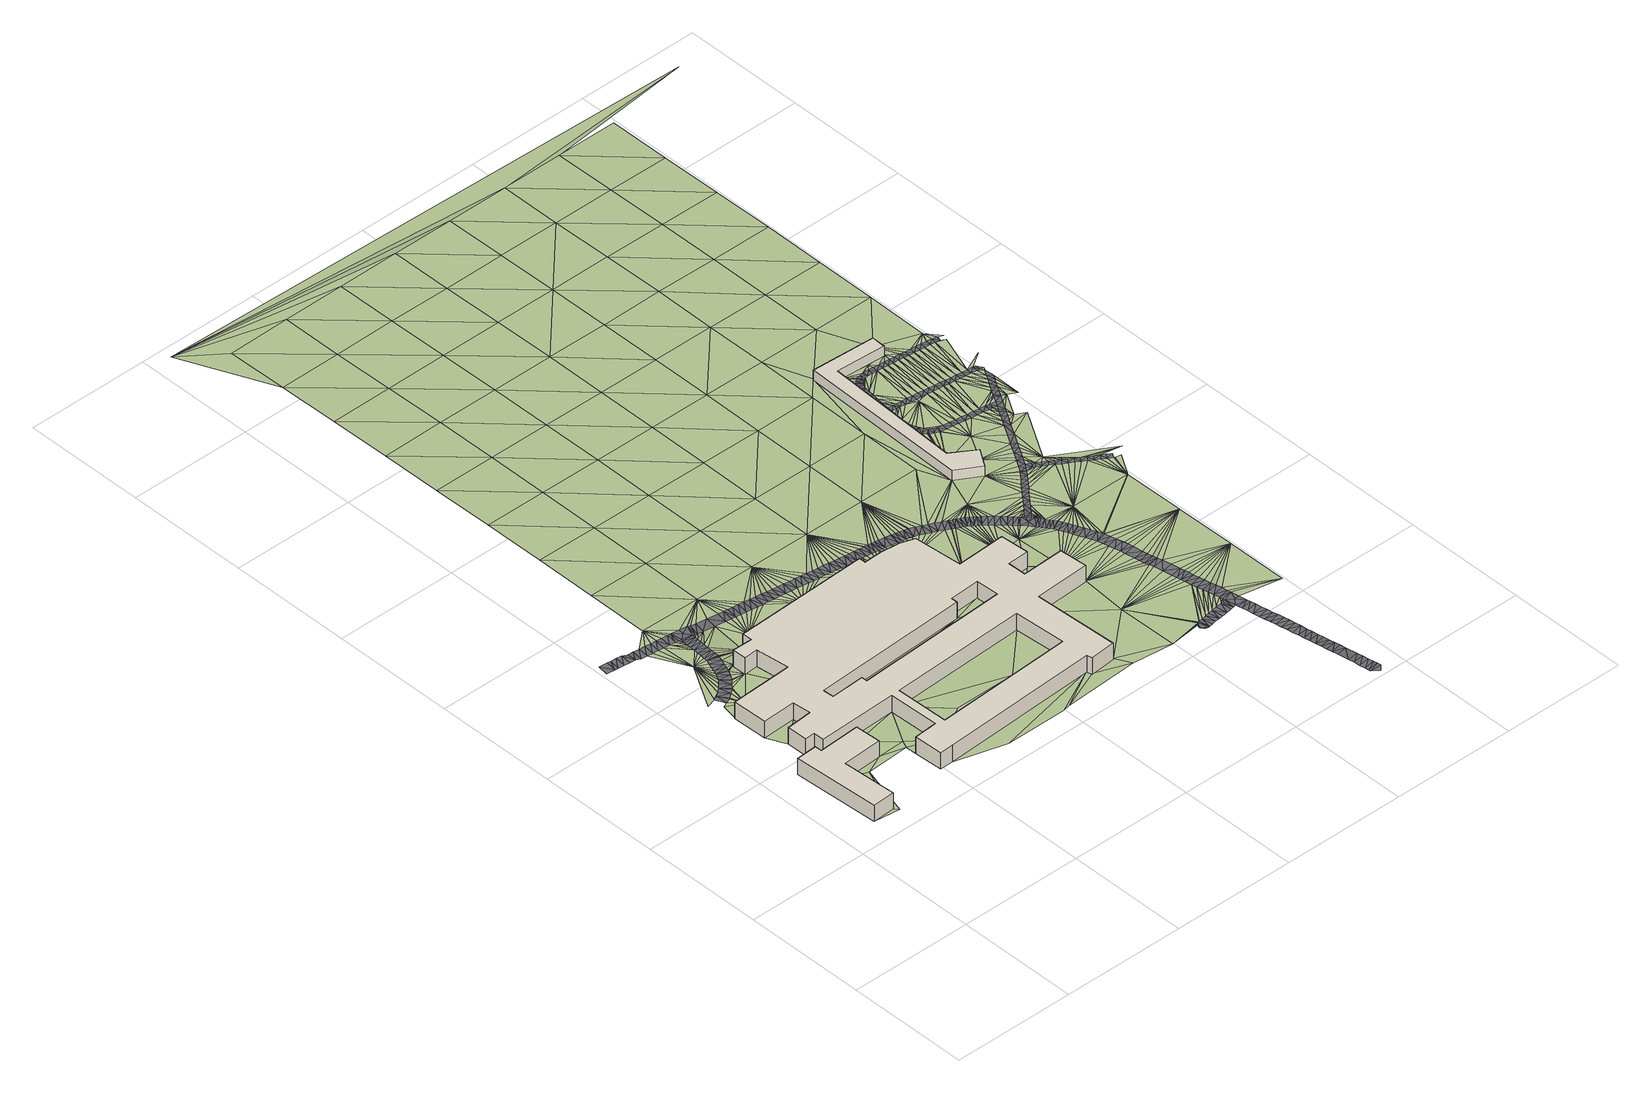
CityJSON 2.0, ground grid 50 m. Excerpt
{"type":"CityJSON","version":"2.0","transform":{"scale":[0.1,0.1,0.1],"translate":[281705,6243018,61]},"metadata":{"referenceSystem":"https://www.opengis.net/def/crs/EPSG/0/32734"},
"CityObjects":{
"building1":{"type":"Building","attributes":{"osm_building":"university","osm_building:levels":"2","osm_building:part":"yes","osm_address":"Bellville 7530 Cape Town","plus_code":"4FRW3J9Q+XCM","ground_height":62.03,"building_height":6.9,"roof_height":68.93},"geometry":[{"type":"Solid","lod":"1","boundaries":[[[[0,1,2,3]],[[1,4,5,2]],[[4,6,7,5]],[[6,8,9,7]],[[8,10,11,9]],[[10,12,13,11]],[[12,14,15,13]],[[14,0,3,15]],[[3,2,5,7,9,11,13,15]],[[14,12,10,8,6,4,1,0]]]]}]},
"building2":{"type":"Building","attributes":{"osm_building":"university","osm_building:levels":"2","osm_type":"multipolygon","osm_address":"Old Science Building Bellville 7530 Cape Town","plus_code":"4FRW3JCQ+4V8","ground_height":62.3,"building_height":6.9,"roof_height":69.2},"geometry":[{"type":"Solid","lod":"1","boundaries":[[[[16,17,18,19]],[[17,20,21,18]],[[20,22,23,21]],[[22,24,25,23]],[[24,26,27,25]],[[26,28,29,27]],[[28,30,31,29]],[[30,32,33,31]],[[32,34,35,33]],[[34,36,37,35]],[[36,38,39,37]],[[38,40,41,39]],[[40,42,43,41]],[[42,44,45,43]],[[44,46,47,45]],[[46,48,49,47]],[[48,50,51,49]],[[50,52,53,51]],[[52,54,55,53]],[[54,56,57,55]],[[56,58,59,57]],[[58,60,61,59]],[[60,62,63,61]],[[62,64,65,63]],[[64,66,67,65]],[[66,68,69,67]],[[68,70,71,69]],[[70,72,73,71]],[[72,74,75,73]],[[74,76,77,75]],[[76,78,79,77]],[[78,80,81,79]],[[80,82,83,81]],[[82,84,85,83]],[[84,86,87,85]],[[86,88,89,87]],[[88,16,19,89]],[[90,91,92,93]],[[91,94,95,92]],[[94,96,97,95]],[[96,90,93,97]],[[98,99,100,101]],[[99,102,103,100]],[[102,104,105,103]],[[104,106,107,105]],[[106,108,109,107]],[[108,110,111,109]],[[110,112,113,111]],[[112,98,101,113]],[[19,18,21,23,25,27,29,31,33,35,37,39,41,43,45,47,49,51,53,55,57,59,61,63,65,67,69,71,73,75,77,79,81,83,85,87,89],[93,92,95,97],[101,100,103,105,107,109,111,113]],[[88,86,84,82,80,78,76,74,72,70,68,66,64,62,60,58,56,54,52,50,48,46,44,42,40,38,36,34,32,30,28,26,24,22,20,17,16],[96,94,91,90],[112,110,108,106,104,102,99,98]]]]}]},
"building3":{"type":"Building","attributes":{"osm_building":"yes","osm_building:levels":"1","plus_code":"4FRW3JCR+F24","ground_height":62.58,"building_height":4.1,"roof_height":66.68},"geometry":[{"type":"Solid","lod":"1","boundaries":[[[[114,115,116,117]],[[115,118,119,116]],[[118,120,121,119]],[[120,122,123,121]],[[122,124,125,123]],[[124,126,127,125]],[[126,128,129,127]],[[128,114,117,129]],[[117,116,119,121,123,125,127,129]],[[128,126,124,122,120,118,115,114]]]]}]},
"terrain1":{"type":"TINRelief","geometry":[{"type":"CompositeSurface","lod":"1","boundaries":[[[4,1,130]],[[131,4,130]],[[131,6,4]],[[82,14,12]],[[78,14,82]],[[82,132,78]],[[133,6,131]],[[12,134,82]],[[72,70,76]],[[135,136,137]],[[138,72,76]],[[136,135,139]],[[140,141,142]],[[143,144,140]],[[139,135,145]],[[133,131,146]],[[145,135,147]],[[135,148,147]],[[148,135,149]],[[143,140,142]],[[149,135,150]],[[135,151,150]],[[137,152,135]],[[151,135,153]],[[134,133,154]],[[143,142,155]],[[82,134,84]],[[143,155,156]],[[133,146,154]],[[157,143,156]],[[143,158,159]],[[153,135,160]],[[157,161,143]],[[162,158,143]],[[163,143,161]],[[164,153,160]],[[163,165,143]],[[165,166,143]],[[162,143,167]],[[143,166,168]],[[169,164,160]],[[170,171,172]],[[143,168,173]],[[146,88,86]],[[174,169,160]],[[160,135,152]],[[174,160,175]],[[143,173,176]],[[177,175,160]],[[84,134,154]],[[170,178,171]],[[143,176,179]],[[143,180,167]],[[154,146,86]],[[181,143,179]],[[182,177,160]],[[183,143,181]],[[180,143,183]],[[178,184,171]],[[185,182,186]],[[185,186,187]],[[188,167,180]],[[187,186,189]],[[186,182,160]],[[189,186,190]],[[184,191,171]],[[192,188,180]],[[193,190,186]],[[194,188,195]],[[192,195,188]],[[191,196,171]],[[154,86,84]],[[197,198,199]],[[200,194,201]],[[195,201,194]],[[202,160,152]],[[203,171,196]],[[201,204,200]],[[205,200,204]],[[205,206,200]],[[203,207,171]],[[208,193,186]],[[208,209,193]],[[209,208,210]],[[210,208,211]],[[208,212,211]],[[208,213,212]],[[214,213,208]],[[214,208,215]],[[186,216,208]],[[217,218,219]],[[220,221,222]],[[220,223,224]],[[222,221,225]],[[223,218,217]],[[221,220,224]],[[215,226,219]],[[224,223,217]],[[215,208,226]],[[217,219,226]],[[171,207,227]],[[227,228,171]],[[229,230,231]],[[227,207,232]],[[233,226,208]],[[234,227,232]],[[234,235,227]],[[226,233,236]],[[237,238,228]],[[227,235,239]],[[233,240,236]],[[240,233,241]],[[239,242,227]],[[227,237,228]],[[243,17,244]],[[241,233,245]],[[231,230,246]],[[233,208,247]],[[248,198,197]],[[242,249,227]],[[245,233,250]],[[249,251,227]],[[229,231,246]],[[252,250,233]],[[253,238,254]],[[255,227,251]],[[233,256,252]],[[197,257,248]],[[258,227,255]],[[233,259,256]],[[227,258,260]],[[237,254,238]],[[247,259,233]],[[261,262,253]],[[260,263,227]],[[237,227,263]],[[244,264,243]],[[254,261,253]],[[246,230,265]],[[266,259,247]],[[263,260,267]],[[268,247,208]],[[269,266,247]],[[263,267,270]],[[246,271,229]],[[272,273,262]],[[247,274,269]],[[263,270,275]],[[247,276,274]],[[275,277,263]],[[278,254,237]],[[247,279,276]],[[272,262,261]],[[263,277,280]],[[247,281,279]],[[282,243,264]],[[263,280,283]],[[237,263,278]],[[247,284,281]],[[283,285,263]],[[257,286,248]],[[247,287,284]],[[288,273,289]],[[263,285,290]],[[247,291,287]],[[292,263,290]],[[261,254,293]],[[247,294,291]],[[289,273,272]],[[292,295,263]],[[296,243,282]],[[297,298,299]],[[295,300,263]],[[254,278,293]],[[294,247,268]],[[301,298,288]],[[296,282,302]],[[246,265,271]],[[272,261,303]],[[301,288,289]],[[300,304,263]],[[305,294,268]],[[278,263,304]],[[303,261,293]],[[268,306,305]],[[304,300,307]],[[308,299,298]],[[268,309,306]],[[299,310,297]],[[311,309,268]],[[307,312,304]],[[272,313,289]],[[311,268,314]],[[312,315,304]],[[316,268,317]],[[308,298,301]],[[318,311,314]],[[319,248,320]],[[321,296,302]],[[268,316,314]],[[304,315,322]],[[318,314,323]],[[278,324,293]],[[325,323,314]],[[313,272,303]],[[326,304,322]],[[327,325,314]],[[328,314,316]],[[286,320,248]],[[304,326,329]],[[327,314,328]],[[324,278,304]],[[328,316,330]],[[304,329,331]],[[332,304,331]],[[301,289,333]],[[328,330,334]],[[310,299,308]],[[332,335,304]],[[330,336,334]],[[303,293,337]],[[335,338,304]],[[302,339,321]],[[340,336,330]],[[333,289,313]],[[338,341,304]],[[330,342,340]],[[342,330,343]],[[304,341,344]],[[345,304,344]],[[324,337,293]],[[342,343,346]],[[308,301,347]],[[310,348,297]],[[321,349,350]],[[343,351,346]],[[343,352,351]],[[313,303,353]],[[354,355,356]],[[349,321,339]],[[356,357,343]],[[352,343,357]],[[301,333,347]],[[345,358,304]],[[303,337,353]],[[356,359,357]],[[345,360,358]],[[359,356,361]],[[362,324,304]],[[310,308,363]],[[358,360,364]],[[354,365,355]],[[366,367,368]],[[361,356,369]],[[364,370,358]],[[358,370,371]],[[355,372,356]],[[373,369,356]],[[368,358,371]],[[313,374,333]],[[375,361,369]],[[376,377,378]],[[363,308,347]],[[356,379,373]],[[350,349,380]],[[358,368,367]],[[369,381,375]],[[379,356,382]],[[369,373,381]],[[358,367,383]],[[304,358,362]],[[313,353,374]],[[384,382,356]],[[385,349,339]],[[386,358,383]],[[356,372,384]],[[387,358,386]],[[337,324,388]],[[339,389,390]],[[390,391,339]],[[391,392,339]],[[393,372,355]],[[339,392,385]],[[358,387,394]],[[355,365,395]],[[378,377,396]],[[397,393,355]],[[358,394,398]],[[358,398,399]],[[395,397,355]],[[348,400,297]],[[399,401,358]],[[347,333,402]],[[401,403,358]],[[349,385,404]],[[349,404,405]],[[363,348,310]],[[406,349,405]],[[406,407,349]],[[378,396,408]],[[337,388,353]],[[324,362,388]],[[402,333,374]],[[365,408,409]],[[410,395,365]],[[410,365,411]],[[409,408,396]],[[412,411,365]],[[407,413,349]],[[365,414,412]],[[380,349,415]],[[363,347,416]],[[417,414,365]],[[365,418,417]],[[412,419,411]],[[365,420,418]],[[421,413,407]],[[409,422,365]],[[403,423,358]],[[365,422,420]],[[424,374,353]],[[425,413,421]],[[423,403,426]],[[416,347,402]],[[427,428,429]],[[430,425,431]],[[432,396,380]],[[433,426,434]],[[427,429,435]],[[436,433,434]],[[437,438,431]],[[349,413,439]],[[349,439,440]],[[435,441,427]],[[349,440,442]],[[428,433,436]],[[442,443,349]],[[349,443,444]],[[424,353,388]],[[444,445,349]],[[441,446,427]],[[437,447,448]],[[409,449,422]],[[450,409,396]],[[445,451,349]],[[349,451,415]],[[446,452,427]],[[453,449,409]],[[452,454,427]],[[455,427,454]],[[447,456,457]],[[458,362,358]],[[453,409,459]],[[427,455,460]],[[461,348,363]],[[430,413,425]],[[409,462,459]],[[427,460,463]],[[431,438,430]],[[462,409,464]],[[427,463,465]],[[400,466,297]],[[380,415,467]],[[437,448,438]],[[468,456,469]],[[467,470,380]],[[409,471,464]],[[427,465,472]],[[470,473,380]],[[447,457,448]],[[427,472,474]],[[473,475,380]],[[476,380,475]],[[409,477,471]],[[427,474,478]],[[476,479,380]],[[457,456,468]],[[479,432,380]],[[450,396,480]],[[481,469,482]],[[483,402,374]],[[484,480,396]],[[433,428,427]],[[409,485,477]],[[396,486,484]],[[409,487,485]],[[396,488,486]],[[427,478,489]],[[481,468,469]],[[396,490,488]],[[491,487,409]],[[492,490,396]],[[481,482,493]],[[432,494,396]],[[396,495,492]],[[396,494,495]],[[409,496,491]],[[363,416,461]],[[496,409,450]],[[433,423,426]],[[358,423,458]],[[424,483,374]],[[362,497,388]],[[498,496,450]],[[499,489,500]],[[501,500,502]],[[503,504,505]],[[506,507,508]],[[509,508,510]],[[502,503,501]],[[506,511,507]],[[512,427,489]],[[513,514,515]],[[509,505,504]],[[510,508,507]],[[510,505,509]],[[516,517,518]],[[517,519,518]],[[501,503,505]],[[520,518,519]],[[521,520,519]],[[522,523,524]],[[348,461,400]],[[500,501,499]],[[525,521,526]],[[525,526,527]],[[521,525,520]],[[499,512,489]],[[427,528,433]],[[497,424,388]],[[529,416,402]],[[530,525,527]],[[362,458,497]],[[483,531,402]],[[515,514,532]],[[512,533,427]],[[534,515,532]],[[535,536,537]],[[537,538,535]],[[539,534,532]],[[540,538,537]],[[458,423,433]],[[541,542,527]],[[427,533,528]],[[541,543,542]],[[543,544,542]],[[544,545,542]],[[546,542,545]],[[546,547,542]],[[542,547,548]],[[542,548,549]],[[542,530,527]],[[549,550,542]],[[550,551,542]],[[551,552,542]],[[542,552,553]],[[553,554,542]],[[555,539,556]],[[554,557,542]],[[558,555,556]],[[556,559,558]],[[556,560,559]],[[561,560,556]],[[524,561,556]],[[524,556,522]],[[416,529,461]],[[562,530,542]],[[563,522,556]],[[466,564,297]],[[565,563,556]],[[556,566,565]],[[402,531,529]],[[562,542,567]],[[567,542,568]],[[569,528,533]],[[570,571,566]],[[572,571,570]],[[573,572,570]],[[570,574,573]],[[539,532,556]],[[575,568,542]],[[576,528,569]],[[574,570,577]],[[577,570,536]],[[537,536,570]],[[570,540,537]],[[570,578,540]],[[570,579,578]],[[570,580,579]],[[581,458,433]],[[582,483,424]],[[528,576,583]],[[424,497,584]],[[583,585,528]],[[557,580,586]],[[400,461,587]],[[585,588,528]],[[588,589,528]],[[590,591,592]],[[590,593,591]],[[590,592,594]],[[590,595,593]],[[590,594,596]],[[590,596,597]],[[590,597,598]],[[598,599,590]],[[600,590,599]],[[595,590,601]],[[590,602,601]],[[603,528,589]],[[590,604,602]],[[590,605,604]],[[605,590,606]],[[607,606,590]],[[608,607,590]],[[120,528,609]],[[497,458,581]],[[566,556,570]],[[610,575,542]],[[557,586,542]],[[483,582,531]],[[590,611,608]],[[612,590,120]],[[609,528,603]],[[613,575,610]],[[424,584,582]],[[529,587,461]],[[614,611,590]],[[614,590,615]],[[616,617,613]],[[599,618,600]],[[600,619,590]],[[600,620,621]],[[622,617,623]],[[590,612,615]],[[624,625,622]],[[626,625,627]],[[628,626,627]],[[629,630,631]],[[120,609,632]],[[633,634,635]],[[624,627,625]],[[584,497,581]],[[623,624,622]],[[636,637,638]],[[617,616,623]],[[631,639,640]],[[641,120,632]],[[621,619,600]],[[610,616,613]],[[542,642,610]],[[580,570,586]],[[621,643,619]],[[641,644,120]],[[636,619,643]],[[645,642,542]],[[631,640,646]],[[647,648,649]],[[612,650,615]],[[635,651,652]],[[612,653,650]],[[652,654,655]],[[638,619,636]],[[656,612,120]],[[649,648,657]],[[531,658,529]],[[659,655,654]],[[542,660,645]],[[661,646,640]],[[656,120,644]],[[612,662,653]],[[657,663,649]],[[638,664,619]],[[665,629,666]],[[665,666,634]],[[631,666,629]],[[587,466,400]],[[654,652,651]],[[635,634,666]],[[664,667,619]],[[542,668,660]],[[669,670,671]],[[672,619,667]],[[635,673,651]],[[663,657,674]],[[675,671,670]],[[612,676,662]],[[668,542,677]],[[619,672,678]],[[674,657,679]],[[666,631,646]],[[680,675,670]],[[663,674,681]],[[682,619,678]],[[683,675,680]],[[677,542,586]],[[679,684,674]],[[531,582,658]],[[682,685,619]],[[686,676,612]],[[685,687,619]],[[619,687,688]],[[619,688,689]],[[673,635,666]],[[690,681,674]],[[689,691,619]],[[692,693,683]],[[692,683,680]],[[674,684,694]],[[695,619,691]],[[619,695,696]],[[666,646,697]],[[686,612,698]],[[619,696,699]],[[700,612,656]],[[701,619,699]],[[694,702,674]],[[703,619,701]],[[690,674,704]],[[705,619,703]],[[706,619,705]],[[707,619,706]],[[692,708,693]],[[709,674,702]],[[710,619,707]],[[697,711,666]],[[712,698,612]],[[713,714,715]],[[710,716,619]],[[716,717,619]],[[718,719,720]],[[721,673,666]],[[722,619,717]],[[674,723,704]],[[724,619,722]],[[674,709,725]],[[714,718,715]],[[726,612,700]],[[727,619,724]],[[581,728,584]],[[729,713,693]],[[714,719,718]],[[726,712,612]],[[725,730,674]],[[731,721,666]],[[727,732,619]],[[733,719,714]],[[708,729,693]],[[734,714,713]],[[666,711,735]],[[582,584,728]],[[736,735,711]],[[737,587,529]],[[666,738,731]],[[529,658,739]],[[732,740,619]],[[734,713,729]],[[741,677,586]],[[742,729,708]],[[738,666,735]],[[743,714,734]],[[744,712,726]],[[745,736,746]],[[586,747,741]],[[723,674,748]],[[674,730,749]],[[736,745,735]],[[744,726,750]],[[586,751,747]],[[732,752,740]],[[752,753,740]],[[753,754,740]],[[742,755,756]],[[744,750,757]],[[758,740,754]],[[586,759,751]],[[729,742,756]],[[586,760,759]],[[740,761,619]],[[587,737,466]],[[586,762,760]],[[763,762,586]],[[746,764,765]],[[746,766,745]],[[767,757,750]],[[768,749,730]],[[529,739,737]],[[723,748,769]],[[586,770,763]],[[771,755,772]],[[740,758,773]],[[757,767,774]],[[775,776,769]],[[768,777,749]],[[766,746,765]],[[771,756,755]],[[728,581,778]],[[773,779,740]],[[774,767,780]],[[658,582,781]],[[782,783,764]],[[749,777,784]],[[775,785,776]],[[786,772,787]],[[780,788,774]],[[789,788,780]],[[775,769,748]],[[765,764,783]],[[771,772,786]],[[775,790,785]],[[791,788,789]],[[740,779,761]],[[297,564,792]],[[790,775,793]],[[787,794,795]],[[796,782,797]],[[582,728,781]],[[798,799,797]],[[786,787,795]],[[783,782,800]],[[761,779,801]],[[802,803,798]],[[794,804,805]],[[782,796,800]],[[806,761,801]],[[793,775,807]],[[799,798,803]],[[794,805,795]],[[796,797,799]],[[808,793,807]],[[806,809,761]],[[804,810,811]],[[812,739,658]],[[811,805,804]],[[761,809,813]],[[814,808,807]],[[466,737,564]],[[778,761,813]],[[815,800,796]],[[816,800,815]],[[817,810,818]],[[814,807,819]],[[820,819,807]],[[778,813,821]],[[817,811,810]],[[658,781,812]],[[816,815,822]],[[820,807,823]],[[822,824,816]],[[818,825,826]],[[821,827,778]],[[807,828,823]],[[818,826,817]],[[822,829,824]],[[830,823,828]],[[829,831,824]],[[825,832,833]],[[834,830,828]],[[831,829,835]],[[825,833,826]],[[737,739,836]],[[834,828,837]],[[835,838,831]],[[839,728,778]],[[778,827,840]],[[841,842,832]],[[835,843,838]],[[844,833,832]],[[838,843,845]],[[781,728,839]],[[844,832,842]],[[846,845,843]],[[836,739,812]],[[840,827,847]],[[848,841,849]],[[850,840,847]],[[851,842,841]],[[840,850,852]],[[840,839,778]],[[852,853,840]],[[854,564,737]],[[853,855,840]],[[856,842,851]],[[840,855,857]],[[857,858,840]],[[858,859,840]],[[781,860,812]],[[840,859,861]],[[737,836,854]],[[839,860,781]],[[812,862,836]],[[564,854,863]],[[862,812,860]],[[864,854,836]],[[864,836,862]],[[854,865,863]],[[865,854,864]],[[792,564,863]],[[866,863,865]]]}]},
"road1":{"type":"Road","attributes":{"osm_access":"private","osm_highway":"service","osm_is_in":"Bellville Campus, Cape Peninsula University of Technology, Bellville, Western Cape, South Africa","osm_lanes":"2","osm_maxspeed":"30","osm_name":"Design Way","osm_surface":"asphalt"},"geometry":[{"type":"MultiSurface","lod":"1","boundaries":[[[139,141,140]],[[141,139,145]],[[148,141,145]],[[148,145,147]],[[149,141,148]],[[142,141,149]],[[155,142,149]],[[150,155,149]],[[151,155,150]],[[155,151,153]],[[156,155,164]],[[155,153,164]],[[157,156,164]],[[164,169,157]],[[157,169,175]],[[177,161,157]],[[157,175,177]],[[161,177,163]],[[175,169,174]],[[163,177,182]],[[163,189,165]],[[163,182,187]],[[187,189,163]],[[166,165,190]],[[168,166,190]],[[185,187,182]],[[173,168,190]],[[189,190,165]],[[176,173,193]],[[193,173,190]],[[179,176,213]],[[209,176,193]],[[214,181,179]],[[210,176,209]],[[176,210,211]],[[211,212,176]],[[181,214,183]],[[176,212,213]],[[183,215,180]],[[214,179,213]],[[192,180,218]],[[215,183,214]],[[192,223,195]],[[215,219,180]],[[180,219,218]],[[220,201,195]],[[201,220,204]],[[192,218,223]],[[205,204,867]],[[205,867,206]],[[220,195,223]],[[206,867,868]],[[204,220,222]],[[222,867,204]],[[222,225,867]]]}]},
"road2":{"type":"Road","attributes":{"osm_access":"private","osm_highway":"service","osm_is_in":"Bellville Campus, Cape Peninsula University of Technology, Bellville, Western Cape, South Africa","osm_lanes":"2","osm_maxspeed":"30","osm_name":"Science Way","osm_surface":"asphalt"},"geometry":[{"type":"MultiSurface","lod":"1","boundaries":[[[312,305,306]],[[318,326,311]],[[322,306,309]],[[309,311,322]],[[331,318,323]],[[340,342,360]],[[352,357,368]],[[351,352,368]],[[346,351,364]],[[331,323,325]],[[325,327,331]],[[345,336,340]],[[334,335,328]],[[328,335,327]],[[360,342,346]],[[338,334,336]],[[292,281,284]],[[300,291,294]],[[295,284,287]],[[291,295,287]],[[277,269,274]],[[285,276,279]],[[281,285,279]],[[274,276,280]],[[332,327,335]],[[294,305,307]],[[370,351,371]],[[360,345,340]],[[367,366,357]],[[370,364,351]],[[336,341,338]],[[334,338,335]],[[344,341,336]],[[345,344,336]],[[364,360,346]],[[368,371,351]],[[357,366,368]],[[357,359,367]],[[410,441,395]],[[446,419,452]],[[411,419,446]],[[411,441,410]],[[428,384,372]],[[429,393,397]],[[395,429,397]],[[372,393,429]],[[411,446,441]],[[419,412,460]],[[465,414,417]],[[472,418,474]],[[478,418,420]],[[417,418,465]],[[472,465,418]],[[452,455,454]],[[419,455,452]],[[455,419,460]],[[414,463,460]],[[414,465,463]],[[412,414,460]],[[359,361,383]],[[399,381,401]],[[375,381,387]],[[361,375,387]],[[361,387,386]],[[386,383,361]],[[394,399,398]],[[394,387,381]],[[394,381,399]],[[381,373,401]],[[359,383,367]],[[403,379,382]],[[428,372,429]],[[429,395,435]],[[395,441,435]],[[384,428,436]],[[373,403,401]],[[403,382,426]],[[434,426,384]],[[426,382,384]],[[436,434,384]],[[403,373,379]],[[869,870,871]],[[159,172,872]],[[873,874,872]],[[159,158,170]],[[870,875,876]],[[877,878,876]],[[879,880,878]],[[869,871,874]],[[203,200,206]],[[867,225,221]],[[868,867,232]],[[184,167,188]],[[184,162,167]],[[194,200,203]],[[206,868,203]],[[188,194,196]],[[158,162,178]],[[207,868,232]],[[879,878,881]],[[881,878,877]],[[877,876,875]],[[869,875,870]],[[196,191,188]],[[868,207,203]],[[203,196,194]],[[191,184,188]],[[874,882,869]],[[873,882,874]],[[170,172,159]],[[170,158,178]],[[872,172,873]],[[184,178,162]],[[867,221,232]],[[250,258,245]],[[259,267,256]],[[252,260,250]],[[252,256,267]],[[249,236,240]],[[240,241,249]],[[241,245,255]],[[270,259,266]],[[322,311,326]],[[329,318,331]],[[315,306,322]],[[292,284,295]],[[300,295,291]],[[306,315,312]],[[294,307,300]],[[307,305,312]],[[326,318,329]],[[327,332,331]],[[281,292,290]],[[235,224,217]],[[251,249,241]],[[241,255,251]],[[217,226,239]],[[242,236,249]],[[234,232,221]],[[234,224,235]],[[236,239,226]],[[239,235,217]],[[239,236,242]],[[234,221,224]],[[277,275,269]],[[280,276,283]],[[280,277,274]],[[275,266,269]],[[255,245,258]],[[250,260,258]],[[260,252,267]],[[266,275,270]],[[259,270,267]],[[283,276,285]],[[290,285,281]],[[883,884,885]],[[886,887,888]],[[889,883,885]],[[885,888,889]],[[515,481,493]],[[890,891,883]],[[884,883,891]],[[515,493,890]],[[892,886,893]],[[894,895,896]],[[897,896,898]],[[899,900,898]],[[901,902,899]],[[513,890,514]],[[883,514,890]],[[890,513,515]],[[903,893,904]],[[905,904,895]],[[901,906,902]],[[481,515,468]],[[558,430,438]],[[457,468,534]],[[438,448,558]],[[413,430,559]],[[443,442,563]],[[560,439,413]],[[440,439,561]],[[442,440,523]],[[555,448,457]],[[560,413,559]],[[448,555,558]],[[457,539,555]],[[430,558,559]],[[442,522,563]],[[442,523,522]],[[524,523,440]],[[440,561,524]],[[560,561,439]],[[457,534,539]],[[468,515,534]],[[443,563,444]],[[907,908,909]],[[910,911,912]],[[913,907,910]],[[914,915,911]],[[916,917,918]],[[918,919,916]],[[908,918,909]],[[918,917,909]],[[914,920,921]],[[908,907,913]],[[910,912,913]],[[921,915,914]],[[911,915,912]],[[921,920,922]],[[920,923,922]],[[895,894,905]],[[924,925,926]],[[927,928,929]],[[925,930,929]],[[889,888,887]],[[886,931,887]],[[931,886,892]],[[903,904,905]],[[892,893,903]],[[926,932,933]],[[934,906,928]],[[930,925,935]],[[924,935,925]],[[933,932,916]],[[933,924,926]],[[897,894,896]],[[898,900,897]],[[900,899,902]],[[934,928,927]],[[902,906,934]],[[929,930,927]],[[916,919,933]],[[527,491,541]],[[498,543,496]],[[450,547,498]],[[541,491,496]],[[519,477,485]],[[527,526,485]],[[527,487,491]],[[527,485,487]],[[521,485,526]],[[450,480,548]],[[548,484,549]],[[552,486,488]],[[552,488,490]],[[484,486,549]],[[548,547,450]],[[544,543,498]],[[541,496,543]],[[544,546,545]],[[546,544,498]],[[546,498,547]],[[480,484,548]],[[449,453,500]],[[459,504,453]],[[500,453,502]],[[459,462,509]],[[418,478,474]],[[420,422,489]],[[478,420,489]],[[500,489,422]],[[422,449,500]],[[462,464,509]],[[506,464,936]],[[471,477,936]],[[517,936,477]],[[477,519,517]],[[485,521,519]],[[503,502,453]],[[504,503,453]],[[459,509,504]],[[508,464,506]],[[508,509,464]],[[464,471,936]],[[572,470,467]],[[571,415,451]],[[467,415,571]],[[473,470,573]],[[479,540,432]],[[574,475,473]],[[476,475,577]],[[538,479,476]],[[571,451,445]],[[572,573,470]],[[467,571,572]],[[566,571,445]],[[566,444,565]],[[563,565,444]],[[476,535,538]],[[535,476,536]],[[476,577,536]],[[574,577,475]],[[573,574,473]],[[566,445,444]],[[540,479,538]],[[554,492,495]],[[579,580,557]],[[578,495,494]],[[495,579,557]],[[554,495,557]],[[550,549,486]],[[551,550,486]],[[551,486,552]],[[553,552,490]],[[554,553,490]],[[490,492,554]],[[578,579,495]],[[578,494,540]],[[494,432,540]]]}]},
"road3":{"type":"Road","attributes":{"osm_highway":"service","osm_lanes":"2","osm_surface":"asphalt"},"geometry":[{"type":"MultiSurface","lod":"1","boundaries":[[[937,938,939]],[[940,941,942]],[[941,940,939]],[[943,937,939]],[[944,940,942]],[[945,946,947]],[[947,948,945]],[[939,949,405]],[[950,951,945]],[[952,953,951]],[[952,951,950]],[[950,945,940]],[[949,939,940]],[[949,940,945]],[[405,954,943]],[[955,937,943]],[[956,954,389]],[[390,389,954]],[[954,391,390]],[[392,391,954]],[[404,385,405]],[[405,407,406]],[[405,385,392]],[[405,392,954]],[[939,405,943]],[[421,407,405]],[[957,945,948]],[[949,958,405]],[[405,958,421]],[[959,421,958]],[[425,960,961]],[[431,961,962]],[[959,960,425]],[[963,447,962]],[[469,964,965]],[[469,965,966]],[[447,963,964]],[[493,966,891]],[[421,959,425]],[[437,431,962]],[[962,447,437]],[[456,964,469]],[[469,966,482]],[[447,964,456]],[[431,425,961]],[[493,482,966]],[[890,493,891]],[[949,945,957]]]}]},
"road4":{"type":"Road","attributes":{"osm_highway":"service","osm_lanes":"1","osm_surface":"asphalt"},"geometry":[{"type":"MultiSurface","lod":"1","boundaries":[[[511,506,936]],[[511,936,516]],[[516,936,517]],[[507,511,518]],[[511,516,518]],[[520,510,507]],[[520,507,518]],[[505,510,520]],[[520,525,505]],[[525,501,505]],[[530,501,525]],[[562,501,530]],[[499,501,562]],[[562,512,499]],[[567,512,562]],[[512,567,568]],[[568,533,512]],[[575,533,568]],[[569,533,575]],[[613,569,575]],[[613,576,569]],[[617,576,613]],[[583,576,617]],[[617,622,583]],[[622,585,583]],[[585,622,588]],[[588,622,625]],[[589,588,626]],[[595,592,591]],[[595,591,593]],[[618,599,598]],[[620,600,618]],[[625,626,588]],[[594,592,630]],[[592,595,630]],[[594,665,596]],[[596,634,597]],[[597,633,598]],[[618,598,633]],[[626,628,589]],[[633,620,618]],[[601,630,595]],[[589,628,603]],[[604,605,606]],[[606,608,604]],[[633,621,620]],[[607,608,606]],[[630,629,594]],[[629,665,594]],[[639,601,602]],[[634,596,665]],[[634,633,597]],[[639,602,604]],[[601,631,630]],[[639,604,608]],[[601,639,631]],[[635,621,633]],[[643,621,652]],[[608,611,639]],[[603,628,647]],[[635,652,621]],[[636,643,652]],[[603,647,609]],[[627,647,628]],[[611,640,639]],[[652,655,636]],[[636,659,637]],[[636,655,659]],[[661,611,614]],[[640,611,661]],[[653,614,615]],[[627,648,647]],[[650,653,615]],[[669,638,637]],[[609,647,649]],[[653,661,614]],[[627,624,657]],[[638,669,664]],[[648,627,657]],[[659,669,637]],[[609,663,632]],[[657,624,623]],[[649,663,609]],[[661,653,662]],[[664,671,667]],[[669,671,664]],[[663,641,632]],[[672,667,675]],[[623,679,657]],[[670,669,659]],[[662,646,661]],[[667,671,675]],[[670,659,654]],[[683,678,672]],[[616,684,623]],[[663,681,641]],[[683,672,675]],[[684,679,623]],[[646,662,676]],[[654,651,670]],[[682,678,693]],[[683,693,678]],[[684,616,610]],[[641,681,690]],[[680,670,651]],[[644,641,690]],[[676,697,646]],[[688,687,685]],[[693,713,682]],[[715,685,682]],[[684,610,694]],[[688,685,715]],[[689,688,715]],[[682,713,715]],[[692,680,651]],[[676,686,697]],[[715,691,689]],[[692,651,673]],[[610,642,702]],[[694,610,702]],[[644,690,704]],[[656,644,704]],[[718,691,715]],[[699,696,695]],[[697,686,711]],[[699,695,705]],[[699,703,701]],[[691,720,695]],[[703,699,705]],[[645,702,642]],[[718,720,691]],[[720,705,695]],[[706,705,720]],[[673,708,692]],[[706,720,707]],[[709,702,645]],[[711,686,698]],[[708,673,721]],[[719,707,720]],[[656,704,723]],[[725,645,660]],[[709,645,725]],[[698,736,711]],[[719,733,707]],[[733,710,707]],[[656,723,700]],[[710,717,716]],[[717,710,733]],[[717,724,722]],[[742,708,721]],[[717,733,724]],[[668,725,660]],[[742,721,731]],[[733,727,724]],[[746,736,698]],[[727,733,714]],[[725,668,730]],[[712,746,698]],[[731,738,742]],[[726,700,723]],[[727,714,743]],[[677,768,668]],[[730,668,768]],[[727,743,732]],[[712,744,746]],[[742,738,755]],[[768,677,741]],[[754,732,743]],[[752,732,754]],[[754,753,752]],[[769,726,723]],[[746,744,764]],[[743,758,754]],[[777,768,741]],[[755,738,772]],[[734,758,743]],[[772,738,735]],[[726,769,750]],[[741,747,784]],[[741,784,777]],[[764,744,757]],[[758,734,729]],[[747,751,784]],[[776,750,769]],[[757,782,764]],[[787,772,735]],[[758,729,773]],[[787,735,745]],[[784,751,967]],[[785,750,776]],[[767,750,785]],[[782,757,797]],[[759,968,751]],[[751,968,967]],[[759,760,763]],[[773,729,779]],[[797,757,774]],[[787,745,794]],[[779,729,756]],[[766,794,745]],[[767,785,790]],[[780,767,790]],[[788,797,774]],[[798,797,788]],[[779,756,801]],[[765,794,766]],[[789,780,793]],[[790,793,780]],[[756,771,801]],[[798,788,791]],[[791,789,793]],[[794,765,804]],[[791,802,798]],[[806,801,771]],[[808,791,793]],[[786,806,771]],[[810,804,765]],[[802,791,808]],[[783,810,765]],[[809,806,786]],[[802,808,814]],[[809,786,795]],[[818,810,783]],[[803,802,814]],[[783,800,818]],[[799,803,814]],[[813,809,795]],[[819,799,814]],[[813,795,805]],[[818,800,825]],[[800,816,825]],[[820,799,819]],[[796,799,820]],[[813,805,811]],[[816,824,825]],[[823,796,820]],[[823,815,796]],[[813,811,821]],[[825,824,832]],[[823,822,815]],[[811,817,821]],[[831,832,824]],[[830,822,823]],[[817,827,821]],[[829,822,830]],[[831,841,832]],[[834,829,830]],[[817,847,827]],[[834,835,829]],[[826,847,817]],[[841,831,849]],[[831,838,849]],[[837,835,834]],[[835,837,843]],[[847,826,850]],[[849,838,845]],[[850,826,833]],[[969,849,845]],[[845,846,969]],[[844,850,833]],[[852,850,844]],[[844,853,852]],[[855,853,844]],[[844,842,855]],[[855,842,856]],[[855,856,857]],[[857,856,859]],[[858,857,859]]]}]}
},
"vertices":[
[124,950,10],[142,598,10],[142,598,79],[124,950,79],[234,602,10],[234,602,79],[222,823,10],[222,823,79],[384,831,10],[384,831,79],[379,935,10],[379,935,79],[210,926,10],[210,926,79],[209,954,10],[209,954,79],
[488,644,11],[542,646,11],[542,646,82],[488,644,82],[1188,681,11],[1188,681,82],[1191,659,11],[1191,659,82],[1295,668,11],[1295,668,82],[1280,1014,11],[1280,1014,82],[1505,1024,11],[1505,1024,82],[1497,1137,11],[1497,1137,82],[1326,1131,11],[1326,1131,82],[1325,1205,11],[1325,1205,82],[1411,1209,11],[1411,1209,82],[1411,1214,11],[1411,1214,82],[1404,1325,11],[1404,1325,82],[1205,1316,11],[1205,1316,82],[1189,1513,11],[1189,1513,82],[1134,1532,11],[1134,1532,82],[1059,1540,11],[1059,1540,82],[1018,1539,11],[1018,1539,82],[982,1538,11],[982,1538,82],[981,1565,11],[981,1565,82],[429,1543,11],[429,1543,82],[430,1503,11],[430,1503,82],[350,1504,11],[350,1504,82],[351,1447,11],[351,1447,82],[408,1451,11],[408,1451,82],[422,1315,11],[422,1315,82],[169,1304,11],[169,1304,82],[172,1161,11],[172,1161,82],[308,1167,11],[308,1167,82],[313,1093,11],[313,1093,82],[208,1085,11],[208,1085,82],[210,1002,11],[210,1002,82],[250,1003,11],[250,1003,82],[251,960,11],[251,960,82],[572,972,11],[572,972,82],[579,767,11],[579,767,82],[484,761,11],[484,761,82],[1167,1000,11],[1180,789,11],[1180,789,82],[1167,1000,82],[615,759,11],[615,759,82],[609,975,11],[609,975,82],[1063,1178,11],[1062,1204,11],[1062,1204,82],[1063,1178,82],[1184,1210,11],[1184,1210,82],[1189,1117,11],[1189,1117,82],[566,1085,11],[566,1085,82],[565,1109,11],[565,1109,82],[428,1102,11],[428,1102,82],[425,1145,11],[425,1145,82],
[1558,2405,14],[1536,1710,14],[1536,1710,57],[1558,2405,57],[1632,1652,14],[1632,1652,57],[1680,1727,14],[1680,1727,57],[1586,1788,14],[1586,1788,57],[1613,2345,14],[1613,2345,57],[1814,2335,14],[1814,2335,57],[1817,2392,14],[1817,2392,57],
[246,585,10],[306,797,10],[250,1002,11],[384,831,11],[379,935,11],[246,1334,15],[181,1368,15],[169,1304,15],[312,1093,11],[201,1377,15],[183,1417,15],[201,1425,15],[217,1437,15],[246,1584,19],[144,1405,15],[222,1386,15],[482,804,11],[224,1387,15],[226,1389,15],[244,1403,15],[262,1416,15],[263,1418,15],[422,1315,14],[265,1419,15],[495,835,11],[233,1450,15],[247,1465,19],[260,1479,19],[192,1726,23],[168,1728,23],[352,1447,15],[268,1493,19],[215,1723,23],[276,1508,19],[279,1435,15],[281,1522,19],[286,1539,19],[238,1721,23],[287,1540,19],[294,1451,15],[196,1770,23],[246,1833,23],[173,1772,23],[295,1561,19],[296,1453,15],[297,1455,15],[301,1578,19],[306,1472,19],[220,1767,23],[302,1593,19],[307,1647,19],[304,1611,19],[315,1488,19],[305,1629,19],[243,1764,23],[316,1490,19],[350,1504,19],[317,1492,19],[262,1718,23],[322,1509,19],[328,1525,19],[267,1762,23],[308,1665,19],[336,1545,19],[286,1715,23],[309,1683,19],[290,1759,23],[565,1109,13],[425,1145,13],[428,1102,13],[299,1714,23],[310,1696,19],[408,1451,14],[304,1758,23],[311,1708,19],[311,1711,23],[312,1713,23],[338,1754,23],[429,1542,15],[344,1565,19],[344,1567,19],[345,1570,19],[345,1572,19],[346,1590,19],[348,1608,19],[349,1626,19],[430,1503,15],[399,1701,15],[352,1662,19],[350,1644,19],[354,1692,19],[364,1706,19],[355,1705,19],[353,1680,19],[376,1704,15],[355,1707,19],[443,1694,15],[495,1833,19],[246,2083,26],[609,975,13],[615,759,13],[743,835,12],[370,1749,23],[495,1584,15],[383,1748,18],[405,1744,18],[488,1688,15],[495,2083,22],[246,2333,26],[449,1738,18],[510,1684,15],[529,1682,15],[494,1731,18],[1188,681,15],[743,585,12],[548,1680,15],[992,835,13],[743,1584,15],[1063,1178,13],[516,1728,18],[571,1677,15],[534,1726,18],[594,1674,15],[246,2583,25],[495,2333,23],[553,1723,18],[617,1671,15],[566,1085,13],[576,1721,18],[640,1668,15],[599,1718,18],[495,2583,24],[246,2832,23],[743,1833,17],[992,585,13],[1180,789,13],[664,1666,15],[623,1715,17],[982,1565,14],[687,1663,15],[646,1712,17],[1167,1000,13],[495,2832,24],[246,3082,20],[710,1660,15],[669,1709,17],[733,1657,15],[692,1707,15],[743,2083,20],[756,1655,15],[715,1704,15],[779,1652,15],[1022,592,13],[738,1701,15],[803,1649,15],[762,1698,15],[1189,1117,13],[826,1646,15],[246,3332,17],[495,3082,23],[785,1695,15],[849,1643,15],[808,1693,15],[743,2333,22],[872,1641,14],[831,1690,15],[1191,659,15],[87,3954,9],[246,3582,12],[246,3831,9],[854,1687,15],[495,3332,19],[1328,605,15],[743,2583,24],[992,1833,16],[895,1638,14],[918,1635,14],[877,1684,14],[495,3582,14],[939,1632,14],[495,3831,13],[960,1629,14],[900,1682,14],[743,2832,23],[992,1584,14],[924,1679,14],[1018,1539,14],[982,1538,14],[982,1626,14],[1062,1203,13],[1184,1210,13],[1295,668,15],[945,1676,14],[1003,1623,14],[992,2083,18],[1004,1623,14],[967,1673,14],[1024,1621,14],[1044,1619,14],[988,1670,14],[1059,1540,14],[1009,1667,14],[1028,1665,14],[743,3082,23],[1064,1617,14],[1049,1662,14],[1084,1615,14],[992,2333,21],[1069,1660,14],[1489,585,18],[1098,1613,14],[1089,1658,14],[1112,1611,14],[1134,1532,14],[1090,1658,14],[1104,1656,14],[1126,1609,14],[743,3332,21],[743,3831,15],[1489,835,16],[1280,1014,13],[1139,1607,14],[1163,1602,14],[992,2583,22],[1205,1316,14],[1240,1334,14],[1189,1513,14],[1188,1597,14],[1240,1833,15],[1203,1594,14],[1118,1654,14],[1218,1591,14],[1240,2083,16],[743,3582,17],[1132,1652,14],[1404,1325,15],[1196,1640,14],[1197,1640,14],[1172,1645,14],[1240,1584,14],[1146,1650,14],[1147,1650,14],[1343,1538,14],[1265,1577,14],[992,2832,22],[1234,1588,14],[1325,1205,13],[1326,1131,13],[1412,1210,15],[1285,1567,14],[1505,1024,15],[1247,1585,14],[1305,1558,14],[1212,1637,14],[1324,1549,14],[1622,606,20],[1227,1634,14],[1243,1630,14],[1240,2333,19],[1616,599,20],[1617,601,20],[1618,603,20],[1620,604,20],[1363,1527,14],[1258,1627,14],[1377,1520,15],[1498,1137,15],[1364,1526,14],[1261,1627,14],[1263,1626,14],[992,3831,16],[1283,1617,14],[992,3082,24],[1303,1607,14],[1623,607,20],[1625,608,20],[1627,609,20],[1629,609,20],[1411,1214,15],[1489,1334,15],[1390,1513,15],[1402,1507,15],[1421,1495,15],[1746,770,18],[1431,1487,15],[1715,940,18],[992,3332,21],[1441,1479,15],[1450,1472,15],[1413,1502,15],[1465,1458,15],[1632,610,20],[1481,1443,15],[1489,1833,15],[1240,2583,22],[1649,612,20],[1323,1598,14],[1489,1584,15],[1365,1576,15],[1385,1565,15],[1750,747,18],[1667,615,20],[1684,1104,15],[1536,1710,15],[1343,1589,14],[1397,1559,15],[1345,1588,14],[1684,618,20],[1755,724,18],[1742,794,18],[1739,811,18],[1409,1553,15],[1736,828,18],[1732,847,18],[1725,884,18],[1718,921,18],[1422,1546,15],[1702,620,20],[1759,701,20],[1497,1428,15],[1618,1279,15],[1715,939,18],[1435,1540,15],[1512,1414,15],[1437,1539,15],[1438,1538,15],[1724,624,20],[1763,678,20],[1489,2083,16],[1524,1402,15],[1448,1530,15],[992,3582,17],[1536,1389,15],[1458,1522,15],[1541,1383,15],[1468,1514,15],[1240,3831,16],[1711,960,15],[1767,655,20],[1748,627,20],[1708,980,15],[1560,1364,15],[1478,1506,15],[1705,1000,15],[1480,1505,15],[1698,1039,15],[1695,1059,15],[1577,1342,15],[1495,1490,15],[1690,1081,15],[1625,1263,15],[1769,642,20],[1760,629,20],[1240,2832,21],[1633,1247,15],[1582,1335,15],[1640,1232,15],[1589,1325,15],[1648,1211,15],[1511,1475,15],[1657,1190,15],[1597,1314,15],[1666,1168,15],[1771,631,20],[1679,1127,15],[1674,1149,15],[1604,1303,15],[1489,2333,19],[1611,1293,15],[1636,1469,15],[1527,1461,15],[1623,1452,15],[1543,1446,15],[1544,1445,15],[1556,1432,15],[1609,1435,15],[1575,1412,15],[1588,1410,15],[1573,1413,15],[1568,1419,15],[1595,1419,15],[1583,1403,15],[1650,1486,15],[1818,617,20],[1818,616,20],[1813,649,20],[1597,1387,15],[1604,1378,15],[1605,1396,15],[1611,1369,15],[1612,1405,15],[1617,1362,15],[1779,837,18],[1779,836,18],[1782,819,18],[1626,1422,15],[1618,1361,15],[1625,1350,15],[1632,1652,15],[1240,3332,20],[1640,1438,15],[1240,3082,22],[1986,585,18],[1664,1503,15],[1810,663,20],[1738,1068,15],[1738,1067,15],[1738,1084,15],[1732,1091,15],[1806,686,20],[1727,1114,15],[1633,1339,15],[1738,1334,15],[1641,1328,15],[1648,1317,15],[1649,1315,15],[1650,1313,15],[1658,1298,15],[1665,1282,15],[1672,1266,15],[1680,1250,15],[1680,1249,15],[1689,1228,15],[1698,1206,15],[1707,1185,15],[1802,709,20],[1986,835,17],[1715,1164,15],[1798,732,18],[1794,755,18],[1790,778,18],[1785,801,18],[1653,1455,15],[1776,855,18],[1489,3831,16],[1769,892,18],[1762,929,18],[1667,1472,15],[1681,1489,15],[1678,1520,15],[1986,1084,15],[1758,947,18],[1755,967,15],[1751,987,15],[1748,1007,15],[1695,1505,15],[1691,1536,15],[1741,1047,15],[1722,1137,15],[1717,1160,15],[1716,1162,15],[1558,2405,19],[1489,2832,21],[1705,1553,15],[1489,2583,21],[1719,1570,15],[1986,1334,14],[1240,3582,17],[1732,1586,15],[1734,1589,15],[1586,1788,15],[1622,1976,15],[1622,1977,15],[1623,1975,15],[1618,1990,15],[1623,1974,15],[1615,2002,15],[1612,2015,16],[1608,2028,16],[1608,2029,16],[1608,2031,16],[1633,1958,14],[1643,1942,14],[1748,1609,15],[1644,1941,14],[1645,1940,14],[1646,1939,14],[1647,1939,14],[1647,1938,14],[1765,1638,15],[1844,1535,15],[1664,1930,14],[1738,1833,14],[1708,1522,15],[1680,1922,14],[1681,1921,14],[1826,1547,15],[1722,1539,15],[1608,2030,16],[1613,2345,19],[1608,2032,16],[1610,2054,16],[1736,1556,15],[1807,1558,15],[1788,1570,15],[1750,1573,15],[1752,1577,15],[1778,1577,15],[1760,1588,15],[1640,1995,15],[1643,1984,15],[1652,1970,15],[1772,1651,15],[1630,2032,15],[1633,2021,15],[1632,2052,15],[1613,2089,16],[1616,2121,15],[1616,2122,15],[1660,1957,14],[1674,1950,14],[1785,1672,15],[1863,1523,14],[1612,2077,16],[1797,1693,15],[1881,1511,14],[1711,1939,14],[1772,1607,15],[1790,1595,15],[1784,1627,15],[1682,1921,14],[1671,2105,15],[1634,2075,15],[1684,1921,14],[1658,2106,15],[1635,2087,15],[1810,1714,14],[1800,1589,15],[1489,3082,24],[1637,2108,15],[1900,1500,14],[1688,1942,14],[1708,1917,14],[1792,1640,15],[1619,2154,15],[1636,2008,15],[1738,2083,15],[1620,2167,15],[1918,1488,14],[1639,2130,15],[1660,2128,15],[1641,2152,15],[1623,2189,15],[1693,2102,15],[1840,1591,15],[1642,2164,15],[1733,1914,14],[1937,1476,14],[1625,2212,18],[1819,1577,15],[1673,2126,15],[1804,1661,15],[1628,2234,18],[1645,2187,15],[1837,1565,15],[1630,2257,18],[1757,1911,14],[1630,2258,18],[1630,2259,18],[1631,2260,18],[1816,1682,15],[1636,2273,18],[1696,2124,15],[1647,2210,18],[1856,1553,15],[1641,2287,18],[1642,2288,18],[1736,1936,14],[1782,1907,14],[1642,2289,18],[1835,1756,14],[1643,2290,18],[1875,1542,14],[1643,2291,18],[1829,1703,15],[1644,2291,18],[1645,2292,18],[1654,2299,18],[1719,2122,15],[1893,1530,14],[1664,2307,18],[1760,1932,14],[1806,1904,14],[1650,2232,18],[1688,2291,18],[1652,2253,18],[1665,2307,18],[1666,2308,18],[1657,2266,18],[1668,2282,18],[1661,2277,18],[1716,2100,15],[1667,2308,18],[1853,1745,14],[1668,2309,18],[1912,1518,14],[1859,1798,14],[1682,2312,18],[1738,2583,20],[1743,2291,18],[1930,1507,14],[1739,2097,15],[1697,2316,18],[1675,2288,18],[1721,2292,18],[1784,2092,15],[1785,1929,14],[1489,3582,16],[1762,2095,15],[1489,3332,21],[1738,2333,18],[1955,1464,14],[1741,2119,15],[1701,2294,18],[1831,1901,14],[1807,2090,15],[1809,1926,14],[1974,1453,14],[1962,1798,13],[2073,1455,14],[1872,1820,13],[1993,1441,14],[1698,2316,18],[1700,2316,18],[1701,2316,18],[1764,2117,15],[1766,2289,18],[1855,1898,14],[1723,2315,18],[2011,1429,14],[2012,1429,14],[1814,2335,18],[2013,1428,14],[2014,1428,14],[1834,1923,14],[1852,2085,15],[1830,2087,15],[1884,1841,13],[1949,1495,14],[1878,1787,13],[2037,1422,14],[1788,2287,18],[1787,2114,15],[1745,2313,18],[1880,1894,13],[1923,1821,13],[1891,1808,13],[1967,1483,14],[1817,2392,18],[1767,2311,18],[1896,1862,13],[1738,2832,20],[1858,1919,14],[1875,2083,13],[1986,1471,14],[1903,1830,13],[1810,2285,18],[1809,2112,15],[1895,1892,13],[1904,1874,13],[1915,1851,13],[1913,1890,13],[2340,3894,16],[1923,1863,13],[1832,2109,15],[1832,2283,18],[1952,1958,13],[1883,1916,13],[1898,1914,13],[1942,1940,13],[1898,2080,13],[1790,2309,18],[1925,1910,13],[1937,1930,13],[1855,2107,15],[1854,2281,18],[1812,2307,18],[1977,1912,13],[1940,1893,13],[1834,2305,18],[1877,2104,13],[1876,2279,16],[1738,3082,21],[1856,2303,18],[1956,1919,13],[1963,1975,13],[1920,2078,13],[1899,2278,16],[1900,2102,13],[1961,1928,13],[1971,1946,13],[1878,2301,16],[1973,1993,13],[1982,1964,13],[1943,2075,13],[1923,2100,13],[1921,2276,16],[1900,2299,16],[2010,1893,13],[1984,2011,13],[1992,1982,13],[1966,2073,13],[1945,2097,13],[1943,2274,16],[2003,2000,13],[1994,2029,13],[1738,3332,20],[2013,2018,13],[1988,2070,13],[1986,2583,18],[1986,2333,16],[1968,2095,13],[1984,2268,16],[2010,2055,13],[1965,2272,16],[2001,2069,13],[2017,2067,13],[1923,2298,16],[2054,2134,13],[1991,2092,13],[1945,2296,16],[2022,2256,16],[1967,2294,16],[1968,2294,16],[1738,3582,17],[1988,2290,16],[2003,2265,16],[2008,2286,16],[2009,2286,16],[2011,2285,16],[1986,2832,18],[2031,2277,16],[1986,3082,20],[1738,3831,15],[1986,3332,18],[1986,3582,15],[1986,3831,15],
[355,1708,19],[335,1732,23],
[102,1780,29],[74,1739,29],[97,1736,29],[144,1731,23],[149,1775,23],[121,1734,29],[79,1783,29],[50,1741,29],[55,1785,29],[37,1743,29],[8,1790,29],[3,1747,29],[42,1787,29],[126,1777,23],[1824,583,20],[1781,576,20],[1783,562,20],[1791,516,20],[1830,547,20],[1787,540,20],[1826,570,20],[1797,613,20],[1779,588,20],[1838,500,20],[1795,493,20],[1850,430,22],[1802,446,22],[1806,423,22],[1854,407,22],[1810,400,22],[1814,377,22],[1858,384,22],[1818,353,22],[1861,361,22],[1842,477,20],[1798,470,20],[1846,454,22],[1822,330,22],[1860,99,24],[1900,128,22],[1856,122,24],[1863,76,22],[1867,53,22],[1907,82,22],[1903,105,22],[1869,39,22],[1910,59,22],[1845,191,24],[1849,168,24],[1892,175,22],[1889,198,22],[1870,30,22],[1913,46,22],[1915,31,22],[1896,10,22],[1881,244,20],[1834,260,22],[1838,237,22],[1869,314,20],[1826,307,22],[1830,284,22],[1873,291,20],[1834,523,20],[1841,214,22],[1885,221,20],[1865,337,20],[1877,268,20],[1576,1378,15],
[1613,589,18],[1613,587,18],[1613,585,18],[1616,577,20],[1613,583,20],[1614,581,20],[1613,593,20],[1615,579,20],[1623,569,20],[1625,568,20],[1627,567,20],[1629,567,20],[1634,566,20],[1617,575,20],[1622,570,20],[1618,573,20],[1620,572,20],[1614,595,20],[1613,591,18],[1615,597,20],[1632,566,20],[1636,566,20],[1638,566,20],[1655,569,20],[1673,572,20],[1691,574,20],[1708,577,20],[1731,580,20],[1754,584,20],[1767,586,20],
[2004,1460,14],[2022,1449,14],[2003,2091,13]
]}
